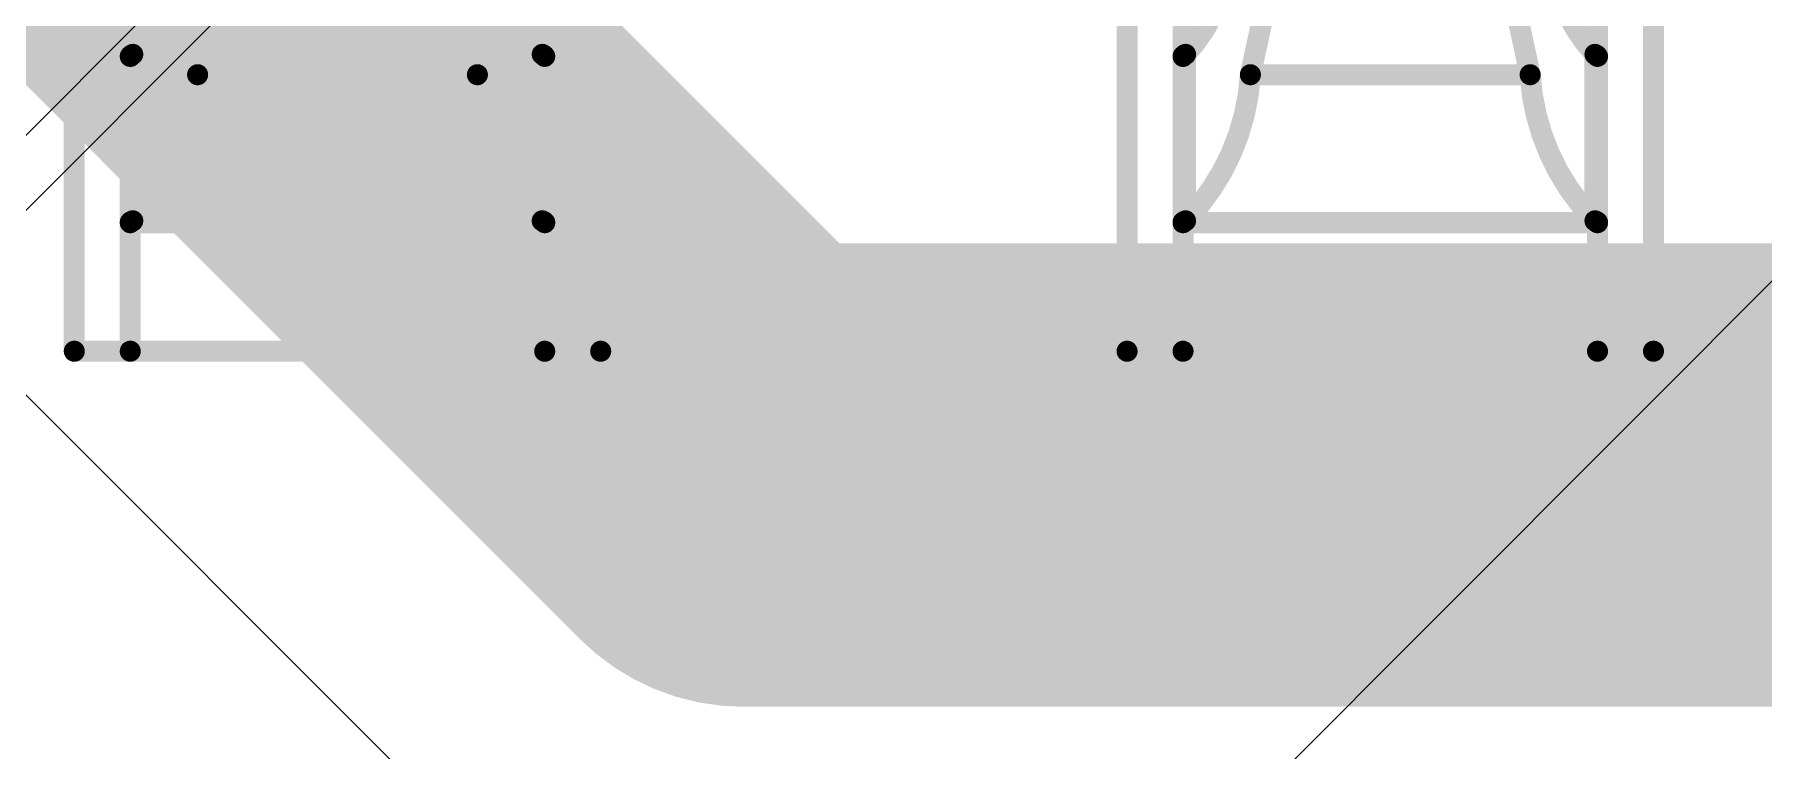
# Model space of a CAD drawing. Header units: inches. Extents: x -11 to 5433, y -4 to 5447.
# Drawn here: x 19.827 to 20.87, y 30.047 to 30.478 of the extents above; entities that cross this region are included whole.
import ezdxf

# ---------------------------------------------------------------- set-up
doc = ezdxf.new("R2010")
doc.units = ezdxf.units.IN
for name, color, linetype in [('Bottom Solder', 6, 'Continuous'), ('Mechanical 4', 56, 'Continuous'), ('Top Layer', 1, 'Continuous'), ('Top Solder', 216, 'Continuous')]:
    doc.layers.add(name, color=color, linetype=linetype)

# ---------------------------------------------------------------- blocks, each defined once
blk = doc.blocks.new('WQFN_30_EP_2_5_4_5__B_27')
at = {"layer": 'Bottom Solder'}
for p in [(0.9500311199999999, 1.64588952), (-1.4882622, -1.9383248)]:
    blk.add_line(p, (-5421.1859699, -5425.6862022), dxfattribs=at)
blk = doc.blocks.new('TL3340AF160QG_48')
at = {"layer": 'Top Solder'}
blk.add_line((0.7722387399999999, 1.95276216), (-5443.02270804, 5441.637178679999), dxfattribs=at)

msp = doc.modelspace()

# ---------------------------------------------------------------- linework, layer by layer
at = {"layer": 'Mechanical 4'}
for points in [[(19.8511541, 30.28744514, 0.0127, 0.0127, 0), (19.8511541, 31.07494674, 0.0127, 0.0127, 0)], [(20.4861541, 30.28744514, 0.0127, 0.0127, 0), (20.4861541, 31.07494674, 0.0127, 0.0127, 0)], [(19.88490562, 30.28744514, 0.0127, 0.0127, 0), (19.88490562, 30.89440862, 0.0127, 0.0127, 0)], [(20.13490512, 30.28744514, 0.0127, 0.0127, 0), (20.13490512, 30.89440862, 0.0127, 0.0127, 0)], [(20.51990562, 30.28744514, 0.0127, 0.0127, 0), (20.51990562, 30.89440862, 0.0127, 0.0127, 0)], [(20.76990512, 30.28744514, 0.0127, 0.0127, 0), (20.76990512, 30.89440862, 0.0127, 0.0127, 0)], [(20.1686541, 30.28744514, 0.0127, 0.0127, 0), (20.1686541, 30.66994628, 0.0127, 0.0127, 0)], [(20.8036541, 30.28744514, 0.0127, 0.0127, 0), (20.8036541, 30.66994628, 0.0127, 0.0127, 0)], [(19.91286594, 30.52494784, 0.0127, 0.0127, -0.1625906327552088), (19.88642454, 30.46645418, 0.0127, 0.0127, 0)], [(20.1333862, 30.46645418, 0.0127, 0.0127, -0.1625906327552086), (20.1069448, 30.52494784, 0.0127, 0.0127, 0)], [(20.54786594, 30.52494784, 0.0127, 0.0127, -0.162590632754761), (20.52142454, 30.46645418, 0.0127, 0.0127, 0)], [(20.7683862, 30.46645418, 0.0127, 0.0127, -0.1625906327552086), (20.7419448, 30.52494784, 0.0127, 0.0127, 0)], [(19.92553292, 30.45417836, 0.0127, 0.0127, 0), (19.9333866, 30.49027684, 0.0127, 0.0127, 0)], [(20.08642414, 30.49027684, 0.0127, 0.0127, 0), (20.09427782, 30.45417836, 0.0127, 0.0127, 0)], [(20.56053292, 30.45417836, 0.0127, 0.0127, 0), (20.5683866, 30.49027684, 0.0127, 0.0127, 0)], [(20.72142414, 30.49027684, 0.0127, 0.0127, 0), (20.72927782, 30.45417836, 0.0127, 0.0127, 0)], [(19.88490562, 30.46521466, 0.0127, 0.0127, -0.01102176086805172), (19.88494118, 30.46530102, 0.0127, 0.0127, 0)], [(19.88494118, 30.46530102, 0.0127, 0.0127, -0.02840440635602589), (19.8849869, 30.46538992, 0.0127, 0.0127, 0)], [(19.8849869, 30.46538992, 0.0127, 0.0127, -0.03504147053447643), (19.88505294, 30.46548644, 0.0127, 0.0127, 0)], [(19.88505294, 30.46548644, 0.0127, 0.0127, -0.0323185832356875), (19.885152, 30.46559312, 0.0127, 0.0127, 0)], [(19.885152, 30.46559312, 0.0127, 0.0127, -0.02446223679578962), (19.88528916, 30.4657125, 0.0127, 0.0127, 0)], [(19.8852917, 30.46570996, 0.0127, 0.0127, -0.01372918962693719), (19.8854695, 30.46584458, 0.0127, 0.0127, 0)], [(19.8854695, 30.46584458, 0.0127, 0.0127, -0.00811999270480465), (19.88568032, 30.46598682, 0.0127, 0.0127, 0)], [(19.88567778, 30.46598936, 0.0127, 0.0127, -0.004820635655698693), (19.885914, 30.46613922, 0.0127, 0.0127, 0)], [(19.885914, 30.46613922, 0.0127, 0.0127, 0), (19.88642454, 30.46645418, 0.0127, 0.0127, 0)], [(19.88642454, 30.36607592, 0.0127, 0.0127, 0), (19.88642454, 30.46645418, 0.0127, 0.0127, 0)], [(20.1333862, 30.46645418, 0.0127, 0.0127, 0), (20.1336529, 30.46629416, 0.0127, 0.0127, 0)], [(20.1333862, 30.36607592, 0.0127, 0.0127, 0), (20.1333862, 30.46645418, 0.0127, 0.0127, 0)], [(20.1336529, 30.46629416, 0.0127, 0.0127, 0), (20.13391198, 30.46613414, 0.0127, 0.0127, 0)], [(20.13390944, 30.4661316, 0.0127, 0.0127, -0.006054857854881923), (20.1341482, 30.46598174, 0.0127, 0.0127, 0)], [(20.13415074, 30.46598428, 0.0127, 0.0127, -0.01073696928005875), (20.13435648, 30.46584204, 0.0127, 0.0127, 0)], [(20.13435648, 30.4658395, 0.0127, 0.0127, -0.01856237099909768), (20.13452158, 30.4657125, 0.0127, 0.0127, 0)], [(20.13452158, 30.46571504, 0.0127, 0.0127, -0.02338621056745245), (20.13464604, 30.4655982, 0.0127, 0.0127, 0)], [(20.13464604, 30.46559565999999, 0.0127, 0.0127, -0.0543214511811746), (20.13480606, 30.465395, 0.0127, 0.0127, 0)], [(20.1348086, 30.46539754, 0.0127, 0.0127, -0.02859688055497075), (20.13490766, 30.46521466, 0.0127, 0.0127, 0)], [(20.51990562, 30.46521466, 0.0127, 0.0127, -0.01102176077400829), (20.51994118, 30.46530102, 0.0127, 0.0127, 0)], [(20.51994118, 30.46530102, 0.0127, 0.0127, -0.02840440631677884), (20.5199869, 30.46538992, 0.0127, 0.0127, 0)], [(20.5199869, 30.46538992, 0.0127, 0.0127, -0.03504147040425021), (20.52005294, 30.46548644, 0.0127, 0.0127, 0)], [(20.52005294, 30.46548644, 0.0127, 0.0127, -0.03231858318217321), (20.520152, 30.46559312, 0.0127, 0.0127, 0)], [(20.520152, 30.46559312, 0.0127, 0.0127, -0.02446223688444898), (20.52028916, 30.4657125, 0.0127, 0.0127, 0)], [(20.5202917, 30.46570996, 0.0127, 0.0127, -0.01372918960180455), (20.5204695, 30.46584458, 0.0127, 0.0127, 0)], [(20.5204695, 30.46584458, 0.0127, 0.0127, -0.008119992693655834), (20.52068032, 30.46598682, 0.0127, 0.0127, 0)], [(20.52067778, 30.46598936, 0.0127, 0.0127, -0.004820635656296451), (20.520914, 30.46613922, 0.0127, 0.0127, 0)], [(20.520914, 30.46613922, 0.0127, 0.0127, 0), (20.52142454, 30.46645418, 0.0127, 0.0127, 0)], [(20.52142454, 30.36607592, 0.0127, 0.0127, 0), (20.52142454, 30.46645418, 0.0127, 0.0127, 0)], [(20.7683862, 30.46645418, 0.0127, 0.0127, 0), (20.7686529, 30.46629416, 0.0127, 0.0127, 0)], [(20.7683862, 30.36607592, 0.0127, 0.0127, 0), (20.7683862, 30.46645418, 0.0127, 0.0127, 0)], [(20.7686529, 30.46629416, 0.0127, 0.0127, 0), (20.76891198, 30.46613414, 0.0127, 0.0127, 0)], [(20.76890944, 30.4661316, 0.0127, 0.0127, -0.006054857884327922), (20.7691482, 30.46598174, 0.0127, 0.0127, 0)], [(20.76915074, 30.46598428, 0.0127, 0.0127, -0.01073696927308536), (20.76935648, 30.46584204, 0.0127, 0.0127, 0)], [(20.76935648, 30.4658395, 0.0127, 0.0127, -0.01856237101225703), (20.76952158, 30.4657125, 0.0127, 0.0127, 0)], [(20.76952158, 30.46571504, 0.0127, 0.0127, -0.02338621058903943), (20.76964604, 30.4655982, 0.0127, 0.0127, 0)], [(20.76964604, 30.46559565999999, 0.0127, 0.0127, -0.05432145124321894), (20.76980606, 30.465395, 0.0127, 0.0127, 0)], [(20.7698086, 30.46539754, 0.0127, 0.0127, -0.02859688062559356), (20.76990766, 30.46521466, 0.0127, 0.0127, 0)], [(19.92553292, 30.4541809, 0.0127, 0.0127, -0.1798939642534223), (19.88642454, 30.36607592, 0.0127, 0.0127, 0)], [(19.92553292, 30.45417836, 0.0127, 0.0127, 0), (20.09427782, 30.45417836, 0.0127, 0.0127, 0)], [(20.1333862, 30.36607592, 0.0127, 0.0127, -0.1798939642534224), (20.09427782, 30.4541809, 0.0127, 0.0127, 0)], [(20.56053292, 30.4541809, 0.0127, 0.0127, -0.1798939642534223), (20.52142454, 30.36607592, 0.0127, 0.0127, 0)], [(20.56053292, 30.45417836, 0.0127, 0.0127, 0), (20.72927782, 30.45417836, 0.0127, 0.0127, 0)], [(20.7683862, 30.36607592, 0.0127, 0.0127, -0.1798939642534224), (20.72927782, 30.4541809, 0.0127, 0.0127, 0)], [(19.88490562, 30.36514628, 0.0127, 0.0127, -0.01323430962794285), (19.88494118, 30.36521231999999, 0.0127, 0.0127, 0)], [(19.88490562, 30.36494562, 0.0127, 0.0127, 0), (20.13490512, 30.36494562, 0.0127, 0.0127, 0)], [(19.88494118, 30.36521231999999, 0.0127, 0.0127, -0.03268862901170292), (19.8849869, 30.36528089999999, 0.0127, 0.0127, 0)], [(19.8849869, 30.36527582, 0.0127, 0.0127, -0.03744583027349659), (19.88505294, 30.36534948, 0.0127, 0.0127, 0)], [(19.88505294, 30.36534948, 0.0127, 0.0127, -0.03188120468460219), (19.885152, 30.36542822, 0.0127, 0.0127, 0)], [(19.88514946, 30.36543076, 0.0127, 0.0127, -0.02261994766157868), (19.88528916, 30.3655222, 0.0127, 0.0127, 0)], [(19.88528916, 30.36551966, 0.0127, 0.0127, -0.01220889247108395), (19.88546696, 30.36561872, 0.0127, 0.0127, 0)], [(19.88546696, 30.36561872, 0.0127, 0.0127, -0.007070305402243114), (19.88567778, 30.3657254, 0.0127, 0.0127, 0)], [(19.88567778, 30.3657254, 0.0127, 0.0127, 0), (19.885914, 30.3658397, 0.0127, 0.0127, 0)], [(19.885914, 30.3658397, 0.0127, 0.0127, 0), (19.88642454, 30.36607592, 0.0127, 0.0127, 0)], [(20.1333862, 30.36607592, 0.0127, 0.0127, 0), (20.1336529, 30.365954, 0.0127, 0.0127, 0)], [(20.1336529, 30.365954, 0.0127, 0.0127, 0), (20.13391198, 30.36583716, 0.0127, 0.0127, 0)], [(20.13391198, 30.36583716, 0.0127, 0.0127, -0.005205334024230582), (20.13415074, 30.3657254, 0.0127, 0.0127, 0)], [(20.1341482, 30.36572286, 0.0127, 0.0127, -0.009375622350299602), (20.13435394, 30.36561618, 0.0127, 0.0127, 0)], [(20.13435394, 30.36561618, 0.0127, 0.0127, -0.01668702491004502), (20.13452158, 30.36551966, 0.0127, 0.0127, 0)], [(20.13452158, 30.36551966, 0.0127, 0.0127, -0.0219939169522907), (20.13464604, 30.3654333, 0.0127, 0.0127, 0)], [(20.1346435, 30.3654333, 0.0127, 0.0127, -0.02675089172264857), (20.13473748, 30.36535456, 0.0127, 0.0127, 0)], [(20.13474002, 30.36535456, 0.0127, 0.0127, -0.02828763809019078), (20.1348086, 30.36528344, 0.0127, 0.0127, 0)], [(20.1348086, 30.36528344, 0.0127, 0.0127, -0.03260546151001465), (20.13490512, 30.36514628, 0.0127, 0.0127, 0)], [(20.51990562, 30.36514628, 0.0127, 0.0127, -0.01323430957215326), (20.51994118, 30.36521231999999, 0.0127, 0.0127, 0)], [(20.51990562, 30.36494562, 0.0127, 0.0127, 0), (20.76990512, 30.36494562, 0.0127, 0.0127, 0)], [(20.51994118, 30.36521231999999, 0.0127, 0.0127, -0.03268862896323314), (20.5199869, 30.36528089999999, 0.0127, 0.0127, 0)], [(20.5199869, 30.36527582, 0.0127, 0.0127, -0.03744583040913306), (20.52005294, 30.36534948, 0.0127, 0.0127, 0)], [(20.52005294, 30.36534948, 0.0127, 0.0127, -0.03188120473332772), (20.520152, 30.36542822, 0.0127, 0.0127, 0)], [(20.52014946, 30.36543076, 0.0127, 0.0127, -0.02261994765967911), (20.52028916, 30.3655222, 0.0127, 0.0127, 0)], [(20.52028916, 30.36551966, 0.0127, 0.0127, -0.01220889244891671), (20.52046696, 30.36561872, 0.0127, 0.0127, 0)], [(20.52046696, 30.36561872, 0.0127, 0.0127, -0.007070305401751149), (20.52067778, 30.3657254, 0.0127, 0.0127, 0)], [(20.52067778, 30.3657254, 0.0127, 0.0127, 0), (20.520914, 30.3658397, 0.0127, 0.0127, 0)], [(20.520914, 30.3658397, 0.0127, 0.0127, 0), (20.52142454, 30.36607592, 0.0127, 0.0127, 0)], [(20.7683862, 30.36607592, 0.0127, 0.0127, 0), (20.7686529, 30.365954, 0.0127, 0.0127, 0)], [(20.7686529, 30.365954, 0.0127, 0.0127, 0), (20.76891198, 30.36583716, 0.0127, 0.0127, 0)], [(20.76891198, 30.36583716, 0.0127, 0.0127, -0.005205334073641784), (20.76915074, 30.3657254, 0.0127, 0.0127, 0)], [(20.7691482, 30.36572286, 0.0127, 0.0127, -0.009375622331346539), (20.76935394, 30.36561618, 0.0127, 0.0127, 0)], [(20.76935394, 30.36561618, 0.0127, 0.0127, -0.01668702492139027), (20.76952158, 30.36551966, 0.0127, 0.0127, 0)], [(20.76952158, 30.36551966, 0.0127, 0.0127, -0.02199391691269019), (20.76964604, 30.3654333, 0.0127, 0.0127, 0)], [(20.7696435, 30.3654333, 0.0127, 0.0127, -0.02675089192523369), (20.76973748, 30.36535456, 0.0127, 0.0127, 0)], [(20.76974002, 30.36535456, 0.0127, 0.0127, -0.0282876382283499), (20.7698086, 30.36528344, 0.0127, 0.0127, 0)], [(20.7698086, 30.36528344, 0.0127, 0.0127, -0.0326054614542897), (20.76990512, 30.36514628, 0.0127, 0.0127, 0)], [(19.8511541, 30.28744514, 0.0127, 0.0127, 0), (20.1686541, 30.28744514, 0.0127, 0.0127, 0)], [(20.4861541, 30.28744514, 0.0127, 0.0127, 0), (20.8036541, 30.28744514, 0.0127, 0.0127, 0)]]:
    msp.add_lwpolyline(points, format="xyseb", dxfattribs=at)
for points in [[(19.88173062, 30.46521466, 0.00635, 0.00635, 1), (19.88808062, 30.46521466, 0.00635, 0.00635, 1)], [(19.88176618, 30.46530102, 0.00635, 0.00635, 1), (19.88811618, 30.46530102, 0.00635, 0.00635, 1)], [(19.88176618, 30.46530102, 0.00635, 0.00635, 1), (19.88811618, 30.46530102, 0.00635, 0.00635, 1)], [(19.8818119, 30.46538992, 0.00635, 0.00635, 1), (19.8881619, 30.46538992, 0.00635, 0.00635, 1)], [(19.8818119, 30.46538992, 0.00635, 0.00635, 1), (19.8881619, 30.46538992, 0.00635, 0.00635, 1)], [(19.88187794, 30.46548644, 0.00635, 0.00635, 1), (19.88822794, 30.46548644, 0.00635, 0.00635, 1)], [(19.88187794, 30.46548644, 0.00635, 0.00635, 1), (19.88822794, 30.46548644, 0.00635, 0.00635, 1)], [(19.881977, 30.46559312, 0.00635, 0.00635, 1), (19.888327, 30.46559312, 0.00635, 0.00635, 1)], [(19.881977, 30.46559312, 0.00635, 0.00635, 1), (19.888327, 30.46559312, 0.00635, 0.00635, 1)], [(19.88211416, 30.4657125, 0.00635, 0.00635, 1), (19.88846416, 30.4657125, 0.00635, 0.00635, 1)], [(19.8821167, 30.46570996, 0.00635, 0.00635, 1), (19.8884667, 30.46570996, 0.00635, 0.00635, 1)], [(19.8822945, 30.46584458, 0.00635, 0.00635, 1), (19.8886445, 30.46584458, 0.00635, 0.00635, 1)], [(19.8822945, 30.46584458, 0.00635, 0.00635, 1), (19.8886445, 30.46584458, 0.00635, 0.00635, 1)], [(19.88250278, 30.46598936, 0.00635, 0.00635, 1), (19.88885278, 30.46598936, 0.00635, 0.00635, 1)], [(19.88250532, 30.46598682, 0.00635, 0.00635, 1), (19.88885532, 30.46598682, 0.00635, 0.00635, 1)], [(19.882739, 30.46613922, 0.00635, 0.00635, 1), (19.889089, 30.46613922, 0.00635, 0.00635, 1)], [(19.882739, 30.46613922, 0.00635, 0.00635, 1), (19.889089, 30.46613922, 0.00635, 0.00635, 1)], [(19.88324954, 30.46645418, 0.00635, 0.00635, 1), (19.88959954, 30.46645418, 0.00635, 0.00635, 1)], [(19.88324954, 30.46645418, 0.00635, 0.00635, 1), (19.88959954, 30.46645418, 0.00635, 0.00635, 1)], [(19.88324954, 30.46645418, 0.00635, 0.00635, 1), (19.88959954, 30.46645418, 0.00635, 0.00635, 1)], [(20.1302112, 30.46645418, 0.00635, 0.00635, 1), (20.1365612, 30.46645418, 0.00635, 0.00635, 1)], [(20.1302112, 30.46645418, 0.00635, 0.00635, 1), (20.1365612, 30.46645418, 0.00635, 0.00635, 1)], [(20.1302112, 30.46645418, 0.00635, 0.00635, 1), (20.1365612, 30.46645418, 0.00635, 0.00635, 1)], [(20.1304779, 30.46629416, 0.00635, 0.00635, 1), (20.1368279, 30.46629416, 0.00635, 0.00635, 1)], [(20.1304779, 30.46629416, 0.00635, 0.00635, 1), (20.1368279, 30.46629416, 0.00635, 0.00635, 1)], [(20.13073444, 30.4661316, 0.00635, 0.00635, 1), (20.13708444, 30.4661316, 0.00635, 0.00635, 1)], [(20.13073698, 30.46613414, 0.00635, 0.00635, 1), (20.13708698, 30.46613414, 0.00635, 0.00635, 1)], [(20.1309732, 30.46598174, 0.00635, 0.00635, 1), (20.1373232, 30.46598174, 0.00635, 0.00635, 1)], [(20.13097574, 30.46598428, 0.00635, 0.00635, 1), (20.13732574, 30.46598428, 0.00635, 0.00635, 1)], [(20.13118148, 30.46584204, 0.00635, 0.00635, 1), (20.13753148, 30.46584204, 0.00635, 0.00635, 1)], [(20.13118148, 30.4658395, 0.00635, 0.00635, 1), (20.13753148, 30.4658395, 0.00635, 0.00635, 1)], [(20.13134658, 30.46571504, 0.00635, 0.00635, 1), (20.13769658, 30.46571504, 0.00635, 0.00635, 1)], [(20.13134658, 30.4657125, 0.00635, 0.00635, 1), (20.13769658, 30.4657125, 0.00635, 0.00635, 1)], [(20.13147104, 30.4655982, 0.00635, 0.00635, 1), (20.13782104, 30.4655982, 0.00635, 0.00635, 1)], [(20.13147104, 30.46559565999999, 0.00635, 0.00635, 1), (20.13782104, 30.46559565999999, 0.00635, 0.00635, 1)], [(20.13163106, 30.465395, 0.00635, 0.00635, 1), (20.13798106, 30.465395, 0.00635, 0.00635, 1)], [(20.1316336, 30.46539754, 0.00635, 0.00635, 1), (20.1379836, 30.46539754, 0.00635, 0.00635, 1)], [(20.13173266, 30.46521466, 0.00635, 0.00635, 1), (20.13808266, 30.46521466, 0.00635, 0.00635, 1)], [(20.51673062, 30.46521466, 0.00635, 0.00635, 1), (20.52308062, 30.46521466, 0.00635, 0.00635, 1)], [(20.51676618, 30.46530102, 0.00635, 0.00635, 1), (20.52311618, 30.46530102, 0.00635, 0.00635, 1)], [(20.51676618, 30.46530102, 0.00635, 0.00635, 1), (20.52311618, 30.46530102, 0.00635, 0.00635, 1)], [(20.5168119, 30.46538992, 0.00635, 0.00635, 1), (20.5231619, 30.46538992, 0.00635, 0.00635, 1)], [(20.5168119, 30.46538992, 0.00635, 0.00635, 1), (20.5231619, 30.46538992, 0.00635, 0.00635, 1)], [(20.51687794, 30.46548644, 0.00635, 0.00635, 1), (20.52322794, 30.46548644, 0.00635, 0.00635, 1)], [(20.51687794, 30.46548644, 0.00635, 0.00635, 1), (20.52322794, 30.46548644, 0.00635, 0.00635, 1)], [(20.516977, 30.46559312, 0.00635, 0.00635, 1), (20.523327, 30.46559312, 0.00635, 0.00635, 1)], [(20.516977, 30.46559312, 0.00635, 0.00635, 1), (20.523327, 30.46559312, 0.00635, 0.00635, 1)], [(20.51711416, 30.4657125, 0.00635, 0.00635, 1), (20.52346416, 30.4657125, 0.00635, 0.00635, 1)], [(20.5171167, 30.46570996, 0.00635, 0.00635, 1), (20.5234667, 30.46570996, 0.00635, 0.00635, 1)], [(20.5172945, 30.46584458, 0.00635, 0.00635, 1), (20.5236445, 30.46584458, 0.00635, 0.00635, 1)], [(20.5172945, 30.46584458, 0.00635, 0.00635, 1), (20.5236445, 30.46584458, 0.00635, 0.00635, 1)], [(20.51750278, 30.46598936, 0.00635, 0.00635, 1), (20.52385278, 30.46598936, 0.00635, 0.00635, 1)], [(20.51750532, 30.46598682, 0.00635, 0.00635, 1), (20.52385532, 30.46598682, 0.00635, 0.00635, 1)], [(20.517739, 30.46613922, 0.00635, 0.00635, 1), (20.524089, 30.46613922, 0.00635, 0.00635, 1)], [(20.517739, 30.46613922, 0.00635, 0.00635, 1), (20.524089, 30.46613922, 0.00635, 0.00635, 1)], [(20.51824954, 30.46645418, 0.00635, 0.00635, 1), (20.52459954, 30.46645418, 0.00635, 0.00635, 1)], [(20.51824954, 30.46645418, 0.00635, 0.00635, 1), (20.52459954, 30.46645418, 0.00635, 0.00635, 1)], [(20.51824954, 30.46645418, 0.00635, 0.00635, 1), (20.52459954, 30.46645418, 0.00635, 0.00635, 1)], [(20.7652112, 30.46645418, 0.00635, 0.00635, 1), (20.7715612, 30.46645418, 0.00635, 0.00635, 1)], [(20.7652112, 30.46645418, 0.00635, 0.00635, 1), (20.7715612, 30.46645418, 0.00635, 0.00635, 1)], [(20.7652112, 30.46645418, 0.00635, 0.00635, 1), (20.7715612, 30.46645418, 0.00635, 0.00635, 1)], [(20.7654779, 30.46629416, 0.00635, 0.00635, 1), (20.7718279, 30.46629416, 0.00635, 0.00635, 1)], [(20.7654779, 30.46629416, 0.00635, 0.00635, 1), (20.7718279, 30.46629416, 0.00635, 0.00635, 1)], [(20.76573444, 30.4661316, 0.00635, 0.00635, 1), (20.77208444, 30.4661316, 0.00635, 0.00635, 1)], [(20.76573698, 30.46613414, 0.00635, 0.00635, 1), (20.77208698, 30.46613414, 0.00635, 0.00635, 1)], [(20.7659732, 30.46598174, 0.00635, 0.00635, 1), (20.7723232, 30.46598174, 0.00635, 0.00635, 1)], [(20.76597574, 30.46598428, 0.00635, 0.00635, 1), (20.77232574, 30.46598428, 0.00635, 0.00635, 1)], [(20.76618148, 30.46584204, 0.00635, 0.00635, 1), (20.77253148, 30.46584204, 0.00635, 0.00635, 1)], [(20.76618148, 30.4658395, 0.00635, 0.00635, 1), (20.77253148, 30.4658395, 0.00635, 0.00635, 1)], [(20.76634658, 30.46571504, 0.00635, 0.00635, 1), (20.77269658, 30.46571504, 0.00635, 0.00635, 1)], [(20.76634658, 30.4657125, 0.00635, 0.00635, 1), (20.77269658, 30.4657125, 0.00635, 0.00635, 1)], [(20.76647104, 30.4655982, 0.00635, 0.00635, 1), (20.77282104, 30.4655982, 0.00635, 0.00635, 1)], [(20.76647104, 30.46559565999999, 0.00635, 0.00635, 1), (20.77282104, 30.46559565999999, 0.00635, 0.00635, 1)], [(20.76663106, 30.465395, 0.00635, 0.00635, 1), (20.77298106, 30.465395, 0.00635, 0.00635, 1)], [(20.7666336, 30.46539754, 0.00635, 0.00635, 1), (20.7729836, 30.46539754, 0.00635, 0.00635, 1)], [(20.76673266, 30.46521466, 0.00635, 0.00635, 1), (20.77308266, 30.46521466, 0.00635, 0.00635, 1)], [(19.92235792, 30.4541809, 0.00635, 0.00635, 1), (19.92870792, 30.4541809, 0.00635, 0.00635, 1)], [(19.92235792, 30.45417836, 0.00635, 0.00635, 1), (19.92870792, 30.45417836, 0.00635, 0.00635, 1)], [(19.92235792, 30.45417836, 0.00635, 0.00635, 1), (19.92870792, 30.45417836, 0.00635, 0.00635, 1)], [(20.09110282, 30.4541809, 0.00635, 0.00635, 1), (20.09745282, 30.4541809, 0.00635, 0.00635, 1)], [(20.09110282, 30.45417836, 0.00635, 0.00635, 1), (20.09745282, 30.45417836, 0.00635, 0.00635, 1)], [(20.09110282, 30.45417836, 0.00635, 0.00635, 1), (20.09745282, 30.45417836, 0.00635, 0.00635, 1)], [(20.55735792, 30.4541809, 0.00635, 0.00635, 1), (20.56370792, 30.4541809, 0.00635, 0.00635, 1)], [(20.55735792, 30.45417836, 0.00635, 0.00635, 1), (20.56370792, 30.45417836, 0.00635, 0.00635, 1)], [(20.55735792, 30.45417836, 0.00635, 0.00635, 1), (20.56370792, 30.45417836, 0.00635, 0.00635, 1)], [(20.72610282, 30.4541809, 0.00635, 0.00635, 1), (20.73245282, 30.4541809, 0.00635, 0.00635, 1)], [(20.72610282, 30.45417836, 0.00635, 0.00635, 1), (20.73245282, 30.45417836, 0.00635, 0.00635, 1)], [(20.72610282, 30.45417836, 0.00635, 0.00635, 1), (20.73245282, 30.45417836, 0.00635, 0.00635, 1)], [(19.88173062, 30.36514628, 0.00635, 0.00635, 1), (19.88808062, 30.36514628, 0.00635, 0.00635, 1)], [(19.88173062, 30.36494562, 0.00635, 0.00635, 1), (19.88808062, 30.36494562, 0.00635, 0.00635, 1)], [(19.88176618, 30.36521231999999, 0.00635, 0.00635, 1), (19.88811618, 30.36521231999999, 0.00635, 0.00635, 1)], [(19.88176618, 30.36521231999999, 0.00635, 0.00635, 1), (19.88811618, 30.36521231999999, 0.00635, 0.00635, 1)], [(19.8818119, 30.36528089999999, 0.00635, 0.00635, 1), (19.8881619, 30.36528089999999, 0.00635, 0.00635, 1)], [(19.8818119, 30.36527582, 0.00635, 0.00635, 1), (19.8881619, 30.36527582, 0.00635, 0.00635, 1)], [(19.88187794, 30.36534948, 0.00635, 0.00635, 1), (19.88822794, 30.36534948, 0.00635, 0.00635, 1)], [(19.88187794, 30.36534948, 0.00635, 0.00635, 1), (19.88822794, 30.36534948, 0.00635, 0.00635, 1)], [(19.88197446, 30.36543076, 0.00635, 0.00635, 1), (19.88832446, 30.36543076, 0.00635, 0.00635, 1)], [(19.881977, 30.36542822, 0.00635, 0.00635, 1), (19.888327, 30.36542822, 0.00635, 0.00635, 1)], [(19.88211416, 30.3655222, 0.00635, 0.00635, 1), (19.88846416, 30.3655222, 0.00635, 0.00635, 1)], [(19.88211416, 30.36551966, 0.00635, 0.00635, 1), (19.88846416, 30.36551966, 0.00635, 0.00635, 1)], [(19.88229196, 30.36561872, 0.00635, 0.00635, 1), (19.88864196, 30.36561872, 0.00635, 0.00635, 1)], [(19.88229196, 30.36561872, 0.00635, 0.00635, 1), (19.88864196, 30.36561872, 0.00635, 0.00635, 1)], [(19.88250278, 30.3657254, 0.00635, 0.00635, 1), (19.88885278, 30.3657254, 0.00635, 0.00635, 1)], [(19.88250278, 30.3657254, 0.00635, 0.00635, 1), (19.88885278, 30.3657254, 0.00635, 0.00635, 1)], [(19.882739, 30.3658397, 0.00635, 0.00635, 1), (19.889089, 30.3658397, 0.00635, 0.00635, 1)], [(19.882739, 30.3658397, 0.00635, 0.00635, 1), (19.889089, 30.3658397, 0.00635, 0.00635, 1)], [(19.88324954, 30.36607592, 0.00635, 0.00635, 1), (19.88959954, 30.36607592, 0.00635, 0.00635, 1)], [(19.88324954, 30.36607592, 0.00635, 0.00635, 1), (19.88959954, 30.36607592, 0.00635, 0.00635, 1)], [(19.88324954, 30.36607592, 0.00635, 0.00635, 1), (19.88959954, 30.36607592, 0.00635, 0.00635, 1)], [(20.1302112, 30.36607592, 0.00635, 0.00635, 1), (20.1365612, 30.36607592, 0.00635, 0.00635, 1)], [(20.1302112, 30.36607592, 0.00635, 0.00635, 1), (20.1365612, 30.36607592, 0.00635, 0.00635, 1)], [(20.1302112, 30.36607592, 0.00635, 0.00635, 1), (20.1365612, 30.36607592, 0.00635, 0.00635, 1)], [(20.1304779, 30.365954, 0.00635, 0.00635, 1), (20.1368279, 30.365954, 0.00635, 0.00635, 1)], [(20.1304779, 30.365954, 0.00635, 0.00635, 1), (20.1368279, 30.365954, 0.00635, 0.00635, 1)], [(20.13073698, 30.36583716, 0.00635, 0.00635, 1), (20.13708698, 30.36583716, 0.00635, 0.00635, 1)], [(20.13073698, 30.36583716, 0.00635, 0.00635, 1), (20.13708698, 30.36583716, 0.00635, 0.00635, 1)], [(20.1309732, 30.36572286, 0.00635, 0.00635, 1), (20.1373232, 30.36572286, 0.00635, 0.00635, 1)], [(20.13097574, 30.3657254, 0.00635, 0.00635, 1), (20.13732574, 30.3657254, 0.00635, 0.00635, 1)], [(20.13117894, 30.36561618, 0.00635, 0.00635, 1), (20.13752894, 30.36561618, 0.00635, 0.00635, 1)], [(20.13117894, 30.36561618, 0.00635, 0.00635, 1), (20.13752894, 30.36561618, 0.00635, 0.00635, 1)], [(20.13134658, 30.36551966, 0.00635, 0.00635, 1), (20.13769658, 30.36551966, 0.00635, 0.00635, 1)], [(20.13134658, 30.36551966, 0.00635, 0.00635, 1), (20.13769658, 30.36551966, 0.00635, 0.00635, 1)], [(20.1314685, 30.3654333, 0.00635, 0.00635, 1), (20.1378185, 30.3654333, 0.00635, 0.00635, 1)], [(20.13147104, 30.3654333, 0.00635, 0.00635, 1), (20.13782104, 30.3654333, 0.00635, 0.00635, 1)], [(20.13156248, 30.36535456, 0.00635, 0.00635, 1), (20.13791248, 30.36535456, 0.00635, 0.00635, 1)], [(20.13156502, 30.36535456, 0.00635, 0.00635, 1), (20.13791502, 30.36535456, 0.00635, 0.00635, 1)], [(20.1316336, 30.36528344, 0.00635, 0.00635, 1), (20.1379836, 30.36528344, 0.00635, 0.00635, 1)], [(20.1316336, 30.36528344, 0.00635, 0.00635, 1), (20.1379836, 30.36528344, 0.00635, 0.00635, 1)], [(20.13173012, 30.36514628, 0.00635, 0.00635, 1), (20.13808012, 30.36514628, 0.00635, 0.00635, 1)], [(20.13173012, 30.36494562, 0.00635, 0.00635, 1), (20.13808012, 30.36494562, 0.00635, 0.00635, 1)], [(20.51673062, 30.36514628, 0.00635, 0.00635, 1), (20.52308062, 30.36514628, 0.00635, 0.00635, 1)], [(20.51673062, 30.36494562, 0.00635, 0.00635, 1), (20.52308062, 30.36494562, 0.00635, 0.00635, 1)], [(20.51676618, 30.36521231999999, 0.00635, 0.00635, 1), (20.52311618, 30.36521231999999, 0.00635, 0.00635, 1)], [(20.51676618, 30.36521231999999, 0.00635, 0.00635, 1), (20.52311618, 30.36521231999999, 0.00635, 0.00635, 1)], [(20.5168119, 30.36528089999999, 0.00635, 0.00635, 1), (20.5231619, 30.36528089999999, 0.00635, 0.00635, 1)], [(20.5168119, 30.36527582, 0.00635, 0.00635, 1), (20.5231619, 30.36527582, 0.00635, 0.00635, 1)], [(20.51687794, 30.36534948, 0.00635, 0.00635, 1), (20.52322794, 30.36534948, 0.00635, 0.00635, 1)], [(20.51687794, 30.36534948, 0.00635, 0.00635, 1), (20.52322794, 30.36534948, 0.00635, 0.00635, 1)], [(20.51697446, 30.36543076, 0.00635, 0.00635, 1), (20.52332446, 30.36543076, 0.00635, 0.00635, 1)], [(20.516977, 30.36542822, 0.00635, 0.00635, 1), (20.523327, 30.36542822, 0.00635, 0.00635, 1)], [(20.51711416, 30.3655222, 0.00635, 0.00635, 1), (20.52346416, 30.3655222, 0.00635, 0.00635, 1)], [(20.51711416, 30.36551966, 0.00635, 0.00635, 1), (20.52346416, 30.36551966, 0.00635, 0.00635, 1)], [(20.51729196, 30.36561872, 0.00635, 0.00635, 1), (20.52364196, 30.36561872, 0.00635, 0.00635, 1)], [(20.51729196, 30.36561872, 0.00635, 0.00635, 1), (20.52364196, 30.36561872, 0.00635, 0.00635, 1)], [(20.51750278, 30.3657254, 0.00635, 0.00635, 1), (20.52385278, 30.3657254, 0.00635, 0.00635, 1)], [(20.51750278, 30.3657254, 0.00635, 0.00635, 1), (20.52385278, 30.3657254, 0.00635, 0.00635, 1)], [(20.517739, 30.3658397, 0.00635, 0.00635, 1), (20.524089, 30.3658397, 0.00635, 0.00635, 1)], [(20.517739, 30.3658397, 0.00635, 0.00635, 1), (20.524089, 30.3658397, 0.00635, 0.00635, 1)], [(20.51824954, 30.36607592, 0.00635, 0.00635, 1), (20.52459954, 30.36607592, 0.00635, 0.00635, 1)], [(20.51824954, 30.36607592, 0.00635, 0.00635, 1), (20.52459954, 30.36607592, 0.00635, 0.00635, 1)], [(20.51824954, 30.36607592, 0.00635, 0.00635, 1), (20.52459954, 30.36607592, 0.00635, 0.00635, 1)], [(20.7652112, 30.36607592, 0.00635, 0.00635, 1), (20.7715612, 30.36607592, 0.00635, 0.00635, 1)], [(20.7652112, 30.36607592, 0.00635, 0.00635, 1), (20.7715612, 30.36607592, 0.00635, 0.00635, 1)], [(20.7652112, 30.36607592, 0.00635, 0.00635, 1), (20.7715612, 30.36607592, 0.00635, 0.00635, 1)], [(20.7654779, 30.365954, 0.00635, 0.00635, 1), (20.7718279, 30.365954, 0.00635, 0.00635, 1)], [(20.7654779, 30.365954, 0.00635, 0.00635, 1), (20.7718279, 30.365954, 0.00635, 0.00635, 1)], [(20.76573698, 30.36583716, 0.00635, 0.00635, 1), (20.77208698, 30.36583716, 0.00635, 0.00635, 1)], [(20.76573698, 30.36583716, 0.00635, 0.00635, 1), (20.77208698, 30.36583716, 0.00635, 0.00635, 1)], [(20.7659732, 30.36572286, 0.00635, 0.00635, 1), (20.7723232, 30.36572286, 0.00635, 0.00635, 1)], [(20.76597574, 30.3657254, 0.00635, 0.00635, 1), (20.77232574, 30.3657254, 0.00635, 0.00635, 1)], [(20.76617894, 30.36561618, 0.00635, 0.00635, 1), (20.77252894, 30.36561618, 0.00635, 0.00635, 1)], [(20.76617894, 30.36561618, 0.00635, 0.00635, 1), (20.77252894, 30.36561618, 0.00635, 0.00635, 1)], [(20.76634658, 30.36551966, 0.00635, 0.00635, 1), (20.77269658, 30.36551966, 0.00635, 0.00635, 1)], [(20.76634658, 30.36551966, 0.00635, 0.00635, 1), (20.77269658, 30.36551966, 0.00635, 0.00635, 1)], [(20.7664685, 30.3654333, 0.00635, 0.00635, 1), (20.7728185, 30.3654333, 0.00635, 0.00635, 1)], [(20.76647104, 30.3654333, 0.00635, 0.00635, 1), (20.77282104, 30.3654333, 0.00635, 0.00635, 1)], [(20.76656248, 30.36535456, 0.00635, 0.00635, 1), (20.77291248, 30.36535456, 0.00635, 0.00635, 1)], [(20.76656502, 30.36535456, 0.00635, 0.00635, 1), (20.77291502, 30.36535456, 0.00635, 0.00635, 1)], [(20.7666336, 30.36528344, 0.00635, 0.00635, 1), (20.7729836, 30.36528344, 0.00635, 0.00635, 1)], [(20.7666336, 30.36528344, 0.00635, 0.00635, 1), (20.7729836, 30.36528344, 0.00635, 0.00635, 1)], [(20.76673012, 30.36514628, 0.00635, 0.00635, 1), (20.77308012, 30.36514628, 0.00635, 0.00635, 1)], [(20.76673012, 30.36494562, 0.00635, 0.00635, 1), (20.77308012, 30.36494562, 0.00635, 0.00635, 1)], [(19.8479791, 30.28744514, 0.00635, 0.00635, 1), (19.8543291, 30.28744514, 0.00635, 0.00635, 1)], [(19.8479791, 30.28744514, 0.00635, 0.00635, 1), (19.8543291, 30.28744514, 0.00635, 0.00635, 1)], [(19.88173062, 30.28744514, 0.00635, 0.00635, 1), (19.88808062, 30.28744514, 0.00635, 0.00635, 1)], [(20.13173012, 30.28744514, 0.00635, 0.00635, 1), (20.13808012, 30.28744514, 0.00635, 0.00635, 1)], [(20.1654791, 30.28744514, 0.00635, 0.00635, 1), (20.1718291, 30.28744514, 0.00635, 0.00635, 1)], [(20.1654791, 30.28744514, 0.00635, 0.00635, 1), (20.1718291, 30.28744514, 0.00635, 0.00635, 1)], [(20.4829791, 30.28744514, 0.00635, 0.00635, 1), (20.4893291, 30.28744514, 0.00635, 0.00635, 1)], [(20.4829791, 30.28744514, 0.00635, 0.00635, 1), (20.4893291, 30.28744514, 0.00635, 0.00635, 1)], [(20.51673062, 30.28744514, 0.00635, 0.00635, 1), (20.52308062, 30.28744514, 0.00635, 0.00635, 1)], [(20.76673012, 30.28744514, 0.00635, 0.00635, 1), (20.77308012, 30.28744514, 0.00635, 0.00635, 1)], [(20.8004791, 30.28744514, 0.00635, 0.00635, 1), (20.8068291, 30.28744514, 0.00635, 0.00635, 1)], [(20.8004791, 30.28744514, 0.00635, 0.00635, 1), (20.8068291, 30.28744514, 0.00635, 0.00635, 1)]]:
    msp.add_lwpolyline(points, format="xyseb", close=True, dxfattribs=at)
at = {"layer": 'Top Layer'}
msp.add_line((19.38971992, 30.69329141999999), (20.0625456, 30.02046574), dxfattribs=at)
for points in [[(19.58200046, 30.88557196, 0.2794, 0.2794, 0), (20.25482614, 30.21274628, 0.2794, 0.2794, 0)], [(20.25482614, 30.21274628, 0.2794, 0.2794, 0), (24.32817334, 30.21274628, 0.2794, 0.2794, 0)]]:
    msp.add_lwpolyline(points, format="xyseb", dxfattribs=at)
msp.add_lwpolyline([(20.18497614, 30.21274628, 0.1397, 0.1397, 1), (20.32467614, 30.21274628, 0.1397, 0.1397, 1)], format="xyseb", close=True, dxfattribs=at)
msp.add_lwpolyline([(20.18497614, 30.21274628, 0.1397, 0.1397, 1), (20.32467614, 30.21274628, 0.1397, 0.1397, 1)], format="xyseb", close=True, dxfattribs=at)

# ---------------------------------------------------------------- block references
for name, p, rotation in [('TL3340AF160QG_48', (-8.78504466, 4.4704), 270), ('WQFN_30_EP_2_5_4_5__B_27', (11.66616412, 21.80690584), 180)]:
    msp.add_blockref(name, p, dxfattribs=dict(rotation=rotation))

doc.saveas('drawing.dxf')
